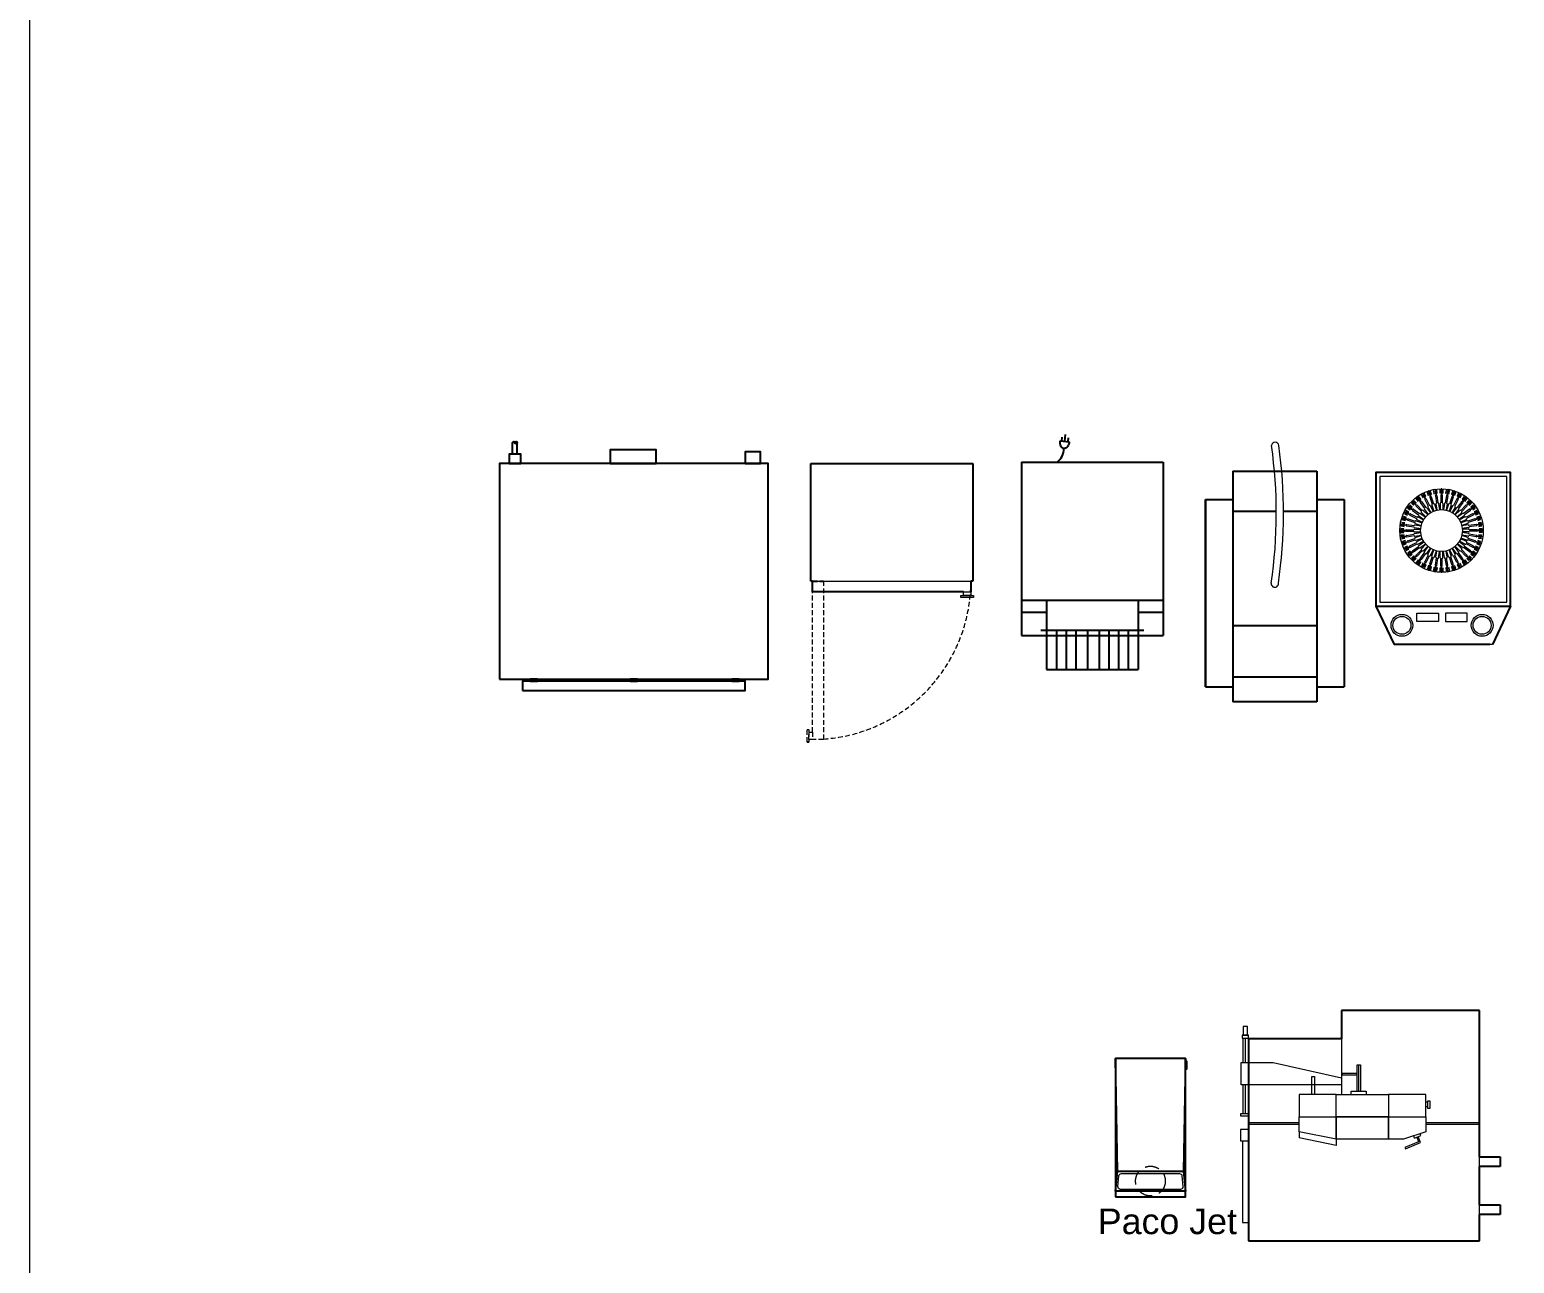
# Model space of a CAD drawing. Header units: millimetres. Extents: x 46649 to 61237, y -33954 to -18530.
# Drawn here: x 46649 to 50517, y -31347 to -28135 of the extents above; entities that cross this region are included whole.
import ezdxf

# ---------------------------------------------------------------- set-up
doc = ezdxf.new("R2010")
doc.units = ezdxf.units.MM
doc.linetypes.add('DASHED', pattern=[19.05, 12.7, -6.35])
doc.linetypes.add('HIDDEN', pattern=[0.375, 0.25, -0.125])
for name, color, linetype, lineweight in [('200', 2, 'Continuous', 25), ('border', 7, 'Continuous', 0), ('ed-1', 6, 'Continuous', 5), ('eo-1', 7, 'Continuous', 9), ('eo-3', 2, 'Continuous', 25), ('Habtoor$0$eo-3', 2, 'Continuous', 25), ('t-3', 2, 'Continuous', 25)]:
    doc.layers.add(name, color=color, linetype=linetype, lineweight=lineweight)
doc.layers.add('204', color=7, linetype='Continuous')
doc.styles.add('ARIAL', font='')
doc.styles.get('ARIAL').set_extended_font_data('Arial')

# ---------------------------------------------------------------- blocks, each defined once
blk = doc.blocks.new('MC3000G')
at = {"layer": 'ed-1'}
for p, q in [((119.9, 389.4), (118.8, 388.9)), ((118.8, 388.9), (122.3, 382.1)), ((123.4, 382.6), (119.9, 389.4)), ((121.3, 392.7), (128.1, 379.4)), ((121.6, 393.7), (121.6, 393.7)), ((122.6, 393.4), (129.4, 380)), ((127, 393), (125.9, 392.5)), ((125.9, 392.5), (129.3, 385.7)), ((130.4, 386.2), (127, 393)), ((135, 396.3), (133.9, 395.9)), ((133.9, 395.9), (136.2, 388.6)), ((137.4, 389), (135, 396.3)), ((136.2, 388.6), (137.4, 389)), ((136.9, 399.3), (141.5, 385.1)), ((137.4, 400.2), (137.4, 400.2)), ((138.3, 399.7), (142.9, 385.5)), ((142.5, 398.7), (141.4, 398.3)), ((141.4, 398.3), (143.7, 391.1)), ((144.9, 391.4), (142.5, 398.7)), ((143.7, 391.1), (144.9, 391.4)), ((151, 400.7), (149.8, 400.5)), ((149.8, 400.5), (151, 392.9)), ((152.2, 393.1), (151, 400.7)), ((151, 392.9), (152.2, 393.1)), ((153.3, 403.4), (155.7, 388.6)), ((153.9, 404.2), (153.9, 404.2)), ((154.8, 403.6), (157.1, 388.8)), ((154.8, 387.3), (157.8, 368.2)), ((158.8, 401.9), (157.6, 401.7)), ((157.6, 401.7), (158.8, 394.2)), ((158.4, 387.9), (161.4, 368.8)), ((160, 394.4), (158.8, 401.9)), ((158.8, 394.2), (160, 394.4)), ((166.3, 402.5), (166.3, 394.9)), ((167.5, 402.5), (166.3, 402.5)), ((166.3, 394.9), (167.5, 394.9)), ((167.5, 394.9), (167.5, 402.5)), ((169.1, 388.7), (169.1, 369.4)), ((170.2, 404.8), (170.2, 389.8)), ((170.9, 405.5), (170.9, 405.5)), ((171.7, 404.8), (171.7, 389.8)), ((172.7, 388.7), (172.7, 369.4)), ((174.2, 402.5), (174.2, 394.9)), ((175.4, 402.5), (174.2, 402.5)), ((174.2, 394.9), (175.4, 394.9)), ((175.4, 394.9), (175.4, 402.5)), ((183.5, 387.9), (180.5, 368.8)), ((182.9, 401.9), (181.7, 394.4)), ((181.7, 394.4), (182.9, 394.2)), ((184.1, 401.7), (182.9, 401.9)), ((182.9, 394.2), (184.1, 401.7)), ((187.1, 387.3), (184.1, 368.2)), ((187.1, 403.6), (184.8, 388.8)), ((188.5, 403.4), (186.2, 388.6)), ((187.9, 404.2), (187.9, 404.2)), ((190.7, 400.7), (189.5, 393.1)), ((189.5, 393.1), (190.7, 393)), ((191.9, 400.5), (190.7, 400.7)), ((190.7, 393), (191.9, 400.5)), ((199.1, 398.8), (196.8, 391.5)), ((196.8, 391.5), (198, 391.1)), ((198, 391.1), (200.3, 398.4)), ((203.6, 399.7), (199, 385.5)), ((200.3, 398.4), (199.1, 398.8)), ((205, 399.3), (200.3, 385.1)), ((206.7, 396.3), (204.3, 389.1)), ((204.3, 389.1), (205.5, 388.7)), ((204.5, 400.2), (204.5, 400.2)), ((205.5, 388.7), (207.8, 396)), ((207.8, 396), (206.7, 396.3)), ((214.7, 393.1), (211.3, 386.3)), ((212.4, 385.7), (215.8, 392.5)), ((219.3, 393.4), (212.5, 380)), ((220.6, 392.7), (213.8, 379.4)), ((215.8, 392.5), (214.7, 393.1)), ((221.8, 389.5), (218.3, 382.7)), ((219.4, 382.1), (222.9, 389)), ((220.3, 393.7), (220.3, 393.7)), ((222.9, 389), (221.8, 389.5)), ((78.8, 348.8), (78.3, 347.7)), ((85.7, 345.3), (78.8, 348.8)), ((83.5, 356.2), (82.7, 355.2)), ((82.7, 355.2), (88.9, 350.7)), ((83, 360.7), (83, 360.7)), ((83.2, 359.7), (95.3, 350.9)), ((89.6, 351.7), (83.5, 356.2)), ((84, 360.9), (96.2, 352.1)), ((88.1, 362.6), (87.4, 361.6)), ((87.4, 361.6), (93.6, 357.1)), ((94.3, 358.1), (88.1, 362.6)), ((88.9, 350.7), (89.6, 351.7)), ((93.8, 369.1), (92.9, 368.3)), ((92.9, 368.3), (98.3, 362.9)), ((93.6, 357.1), (94.3, 358.1)), ((99.2, 363.7), (93.8, 369.1)), ((94.1, 373.7), (94.1, 373.7)), ((94.1, 372.7), (104.7, 362.1)), ((95.1, 373.7), (105.7, 363.1)), ((95.5, 349.4), (111.2, 338)), ((97.7, 352.3), (113.3, 341)), ((98.3, 362.9), (99.2, 363.7)), ((99.4, 374.7), (98.5, 373.9)), ((98.5, 373.9), (103.9, 368.5)), ((104.8, 369.3), (99.4, 374.7)), ((103.9, 368.5), (104.8, 369.3)), ((104.7, 360.6), (118.4, 346.9)), ((106.1, 380.3), (105.1, 379.6)), ((105.1, 379.6), (109.6, 373.4)), ((110.6, 374.1), (106.1, 380.3)), ((106.9, 383.8), (115.7, 371.7)), ((107.1, 384.8), (107.1, 384.8)), ((107.2, 363.1), (120.9, 349.4)), ((108.1, 384.6), (116.9, 372.5)), ((109.6, 373.4), (110.6, 374.1)), ((112.5, 385), (111.5, 384.2)), ((111.5, 384.2), (116, 378.1)), ((117, 378.8), (112.5, 385)), ((115.5, 370.1), (126.8, 354.5)), ((116, 378.1), (117, 378.8)), ((118.4, 372.3), (129.8, 356.6)), ((122.3, 382.1), (123.4, 382.6)), ((123.5, 349.4), (135.1, 337.8)), ((126.4, 352), (136.1, 338.6)), ((127.6, 377.9), (136.4, 360.7)), ((129.3, 385.7), (130.4, 386.2)), ((130.8, 379.6), (139.6, 362.3)), ((132.3, 356.2), (142, 342.9)), ((135.6, 358.2), (143.1, 343.6)), ((140.8, 383.7), (146.8, 365.3)), ((142.1, 361.5), (149.5, 346.9)), ((144.3, 384.8), (150.2, 366.4)), ((145.6, 363), (150.7, 347.4)), ((152.5, 365.3), (157.6, 349.6)), ((156.3, 366.2), (158.9, 349.9)), ((163.4, 367.3), (166, 351)), ((167.3, 367.6), (167.3, 351.1)), ((174.6, 367.6), (174.6, 351.1)), ((178.4, 367.3), (175.8, 351)), ((185.6, 366.2), (183, 349.9)), ((189.3, 365.3), (184.3, 349.6)), ((196.2, 363), (191.1, 347.4)), ((197.6, 384.8), (191.6, 366.4)), ((199.8, 361.5), (192.3, 346.9)), ((201, 383.7), (195.1, 365.3)), ((206.3, 358.2), (198.8, 343.6)), ((209.6, 356.2), (199.9, 342.9)), ((211, 379.6), (202.2, 362.3)), ((214.3, 377.9), (205.5, 360.7)), ((215.4, 352), (205.8, 338.6)), ((218.4, 349.4), (206.7, 337.8)), ((211.3, 386.3), (212.4, 385.7)), ((223.5, 372.3), (212.1, 356.6)), ((226.4, 370.1), (215, 354.5)), ((218.3, 382.7), (219.4, 382.1)), ((234.6, 363.1), (220.9, 349.4)), ((237.2, 360.6), (223.5, 346.9)), ((229.3, 385.1), (224.8, 378.9)), ((224.8, 378.9), (225.8, 378.2)), ((233.8, 384.6), (225, 372.5)), ((225.8, 378.2), (230.3, 384.3)), ((235, 383.8), (226.2, 371.7)), ((244.2, 352.3), (228.5, 341)), ((230.3, 384.3), (229.3, 385.1)), ((246.3, 349.4), (230.7, 338)), ((235.6, 380.4), (231.1, 374.2)), ((231.1, 374.2), (232.1, 373.5)), ((232.1, 373.5), (236.6, 379.7)), ((234.8, 384.8), (234.8, 384.8)), ((236.6, 379.7), (235.6, 380.4)), ((246.7, 373.7), (236.2, 363.1)), ((242.3, 374.9), (236.9, 369.5)), ((236.9, 369.5), (237.8, 368.6)), ((247.8, 372.7), (237.2, 362.1)), ((237.8, 368.6), (243.2, 374)), ((243.2, 374), (242.3, 374.9)), ((247.9, 369.3), (242.5, 363.9)), ((242.5, 363.9), (243.4, 363)), ((243.4, 363), (248.8, 368.4)), ((257.8, 360.9), (245.7, 352.1)), ((258.7, 359.7), (246.6, 350.9)), ((253.7, 362.7), (247.5, 358.2)), ((247.5, 358.2), (248.2, 357.2)), ((247.8, 373.7), (247.8, 373.7)), ((248.8, 368.4), (247.9, 369.3)), ((248.2, 357.2), (254.4, 361.7)), ((258.3, 356.3), (252.1, 351.8)), ((252.1, 351.8), (252.8, 350.8)), ((252.8, 350.8), (259, 355.3)), ((254.4, 361.7), (253.7, 362.7)), ((262.9, 349), (256.1, 345.5)), ((259, 355.3), (258.3, 356.3)), ((258.8, 360.7), (258.8, 360.7)), ((263.5, 347.9), (262.9, 349)), ((63.6, 313.9), (63.6, 313.9)), ((64.2, 313), (79, 310.7)), ((64.4, 314.5), (79.2, 312.1)), ((66.1, 310), (65.9, 308.8)), ((73.6, 308.8), (66.1, 310)), ((67.3, 317.8), (67.1, 316.6)), ((67.1, 316.6), (74.7, 315.4)), ((74.9, 316.6), (67.3, 317.8)), ((67.6, 330.5), (67.6, 330.5)), ((68.1, 329.5), (82.3, 324.9)), ((68.5, 330.9), (82.7, 326.3)), ((69.4, 326.3), (69, 325.1)), ((69, 325.1), (76.3, 322.7)), ((76.7, 323.9), (69.4, 326.3)), ((71.9, 333.8), (71.5, 332.6)), ((71.5, 332.6), (78.7, 330.2)), ((79.1, 331.4), (71.9, 333.8)), ((74.1, 346.2), (74.1, 346.2)), ((74.4, 345.2), (87.8, 338.4)), ((75.3, 341.8), (74.7, 340.7)), ((74.7, 340.7), (81.5, 337.2)), ((74.7, 315.4), (74.9, 316.6)), ((75.1, 346.5), (88.4, 339.7)), ((82.1, 338.3), (75.3, 341.8)), ((76.3, 322.7), (76.7, 323.9)), ((78.3, 347.7), (85.1, 344.2)), ((78.7, 330.2), (79.1, 331.4)), ((79.9, 309.5), (99, 306.4)), ((80.5, 313), (99.6, 310)), ((81.5, 337.2), (82.1, 338.3)), ((83, 323.5), (101.4, 317.6)), ((84.1, 327), (102.5, 321)), ((85.1, 344.2), (85.7, 345.3)), ((88.2, 337), (105.5, 328.2)), ((89.9, 340.2), (107.1, 331.4)), ((101.7, 311.5), (117.9, 308.9)), ((102.6, 315.3), (118.2, 310.2)), ((104.8, 322.2), (120.5, 317.1)), ((106.3, 325.7), (120.9, 318.3)), ((109.6, 332.2), (124.2, 324.7)), ((111.6, 335.5), (124.9, 325.8)), ((115.8, 341.4), (129.2, 331.7)), ((118.4, 344.3), (130, 332.7)), ((223.5, 344.3), (211.9, 332.7)), ((226, 341.4), (212.7, 331.7)), ((230.3, 335.5), (217, 325.8)), ((232.3, 332.2), (217.6, 324.7)), ((235.6, 325.7), (220.9, 318.3)), ((237.1, 322.2), (221.4, 317.1)), ((239.3, 315.3), (223.7, 310.2)), ((240.2, 311.5), (224, 308.9)), ((252, 340.2), (234.7, 331.4)), ((253.6, 337), (236.4, 328.2)), ((257.7, 327), (239.4, 321)), ((258.9, 323.5), (240.5, 317.6)), ((261.4, 313), (242.3, 310)), ((262, 309.5), (242.9, 306.4)), ((266.8, 346.5), (253.4, 339.7)), ((267.4, 345.2), (254.1, 338.4)), ((256.1, 345.5), (256.7, 344.4)), ((256.7, 344.4), (263.5, 347.9)), ((273.4, 330.9), (259.1, 326.3)), ((273.8, 329.5), (259.6, 324.9)), ((266.5, 341.9), (259.7, 338.5)), ((259.7, 338.5), (260.3, 337.4)), ((260.3, 337.4), (267.1, 340.8)), ((277.4, 314.5), (262.6, 312.1)), ((270, 333.9), (262.7, 331.6)), ((262.7, 331.6), (263.1, 330.4)), ((277.6, 313), (262.9, 310.7)), ((263.1, 330.4), (270.3, 332.8)), ((272.4, 326.4), (265.1, 324.1)), ((265.1, 324.1), (265.5, 322.9)), ((265.5, 322.9), (272.8, 325.3)), ((267.1, 340.8), (266.5, 341.9)), ((274.5, 318), (267, 316.8)), ((267, 316.8), (267.2, 315.6)), ((267.2, 315.6), (274.7, 316.8)), ((267.7, 346.2), (267.7, 346.2)), ((275.8, 310.2), (268.2, 309)), ((270.3, 332.8), (270, 333.9)), ((272.8, 325.3), (272.4, 326.4)), ((274.3, 330.5), (274.3, 330.5)), ((274.7, 316.8), (274.5, 318)), ((276, 309), (275.8, 310.2)), ((278.3, 313.9), (278.3, 313.9)), ((62.3, 296.9), (62.3, 296.9)), ((63, 297.6), (78, 297.6)), ((63, 296.1), (78, 296.1)), ((63.6, 279.9), (63.6, 279.9)), ((64.2, 280.7), (79, 283)), ((64.4, 279.3), (79.2, 281.6)), ((72.9, 301.3), (65.3, 301.3)), ((65.3, 301.3), (65.3, 300.1)), ((65.3, 300.1), (72.9, 300.1)), ((72.9, 293.4), (65.3, 293.4)), ((65.3, 293.4), (65.3, 292.2)), ((65.3, 292.2), (72.9, 292.2)), ((65.9, 308.8), (73.4, 307.6)), ((73.5, 286), (65.9, 284.8)), ((65.9, 284.8), (66.1, 283.5)), ((66.1, 283.5), (73.6, 284.7)), ((74.7, 278.2), (67.1, 277)), ((67.1, 277), (67.3, 275.7)), ((67.3, 275.7), (74.9, 276.9)), ((76.4, 270.9), (69.1, 268.5)), ((72.9, 300.1), (72.9, 301.3)), ((72.9, 292.2), (72.9, 293.4)), ((73.4, 307.6), (73.6, 308.8)), ((73.6, 284.7), (73.5, 286)), ((74.9, 276.9), (74.7, 278.2)), ((76.7, 269.7), (76.4, 270.9)), ((79.1, 298.7), (98.4, 298.7)), ((79.1, 295.1), (98.4, 295.1)), ((79.9, 284.3), (99, 287.3)), ((80.5, 280.7), (99.6, 283.7)), ((83, 270.2), (101.4, 276.2)), ((84.1, 266.8), (102.5, 272.7)), ((100.2, 300.5), (116.7, 300.5)), ((100.2, 293.2), (116.7, 293.2)), ((100.5, 304.4), (116.8, 301.8)), ((100.5, 289.4), (116.8, 292)), ((101.7, 282.2), (117.9, 284.8)), ((102.6, 278.5), (118.2, 283.6)), ((104.8, 271.6), (120.5, 276.7)), ((106.3, 268), (120.9, 275.5)), ((235.6, 268), (220.9, 275.5)), ((237.1, 271.6), (221.4, 276.7)), ((239.3, 278.5), (223.7, 283.6)), ((240.2, 282.2), (224, 284.8)), ((241.3, 304.4), (225.1, 301.8)), ((241.3, 289.4), (225.1, 292)), ((241.7, 300.5), (225.2, 300.5)), ((241.7, 293.2), (225.2, 293.2)), ((257.7, 266.8), (239.4, 272.7)), ((258.9, 270.2), (240.5, 276.2)), ((261.4, 280.7), (242.3, 283.7)), ((262, 284.3), (242.9, 287.3)), ((262.8, 298.7), (243.5, 298.7)), ((262.8, 295.1), (243.5, 295.1)), ((277.4, 279.3), (262.6, 281.6)), ((277.6, 280.7), (262.9, 283)), ((278.9, 297.6), (263.9, 297.6)), ((278.9, 296.1), (263.9, 296.1)), ((265.6, 271), (265.2, 269.9)), ((272.8, 268.7), (265.6, 271)), ((267.2, 278.3), (267, 277.1)), ((267, 277.1), (274.6, 275.9)), ((274.8, 277.1), (267.2, 278.3)), ((268.2, 309), (268.4, 307.8)), ((268.4, 286.1), (268.2, 284.9)), ((268.2, 284.9), (275.8, 283.7)), ((268.4, 307.8), (276, 309)), ((276, 285), (268.4, 286.1)), ((276.6, 301.5), (268.9, 301.5)), ((268.9, 301.5), (268.9, 300.3)), ((268.9, 300.3), (276.6, 300.3)), ((276.6, 293.6), (268.9, 293.6)), ((268.9, 293.6), (268.9, 292.4)), ((268.9, 292.4), (276.6, 292.4)), ((274.6, 275.9), (274.8, 277.1)), ((275.8, 283.7), (276, 285)), ((276.6, 300.3), (276.6, 301.5)), ((276.6, 292.4), (276.6, 293.6)), ((278.3, 279.9), (278.3, 279.9)), ((279.6, 296.9), (279.6, 296.9)), ((67.6, 263.3), (67.6, 263.3)), ((68.1, 264.2), (82.3, 268.8)), ((68.5, 262.8), (82.7, 267.5)), ((69.1, 268.5), (69.5, 267.3)), ((69.5, 267.3), (76.7, 269.7)), ((78.8, 263.3), (71.5, 261)), ((71.5, 261), (71.9, 259.8)), ((71.9, 259.8), (79.2, 262.2)), ((74.1, 247.5), (74.1, 247.5)), ((74.4, 248.5), (87.8, 255.3)), ((81.6, 256.4), (74.8, 252.9)), ((74.8, 252.9), (75.3, 251.8)), ((75.1, 247.2), (88.4, 254)), ((75.3, 251.8), (82.2, 255.3)), ((85.2, 249.3), (78.4, 245.9)), ((78.4, 245.9), (78.9, 244.8)), ((79.2, 262.2), (78.8, 263.3)), ((78.9, 244.8), (85.7, 248.2)), ((82.2, 255.3), (81.6, 256.4)), ((89, 242.9), (82.8, 238.4)), ((82.8, 238.4), (83.6, 237.4)), ((83, 233), (83, 233)), ((83.2, 234), (95.3, 242.8)), ((83.6, 237.4), (89.8, 241.9)), ((84, 232.8), (96.2, 241.6)), ((85.7, 248.2), (85.2, 249.3)), ((93.7, 236.5), (87.5, 232)), ((88.2, 256.8), (105.5, 265.6)), ((88.2, 231), (94.4, 235.5)), ((89.8, 241.9), (89, 242.9)), ((89.9, 253.5), (107.1, 262.3)), ((94.4, 235.5), (93.7, 236.5)), ((95.5, 244.3), (111.2, 255.7)), ((97.7, 241.4), (113.3, 252.8)), ((104.7, 233.2), (118.4, 246.9)), ((107.2, 230.6), (120.9, 244.3)), ((109.6, 261.5), (124.2, 269)), ((111.6, 258.2), (124.9, 267.9)), ((115.5, 223.6), (126.8, 239.3)), ((115.8, 252.4), (129.2, 262.1)), ((118.4, 249.4), (130, 261.1)), ((118.4, 221.5), (129.8, 237.1)), ((123.5, 244.3), (135.1, 255.9)), ((126.4, 241.8), (136.1, 255.1)), ((127.6, 215.8), (136.4, 233.1)), ((132.3, 237.5), (142, 250.8)), ((135.6, 235.5), (143.1, 250.2)), ((142.1, 232.2), (149.5, 246.9)), ((145.6, 230.7), (150.7, 246.4)), ((152.5, 228.5), (157.6, 244.2)), ((156.3, 227.6), (158.9, 243.9)), ((163.4, 226.5), (166, 242.7)), ((167.3, 226.2), (167.3, 242.6)), ((174.6, 226.2), (174.6, 242.6)), ((178.4, 226.5), (175.8, 242.7)), ((185.6, 227.6), (183, 243.9)), ((189.3, 228.5), (184.3, 244.2)), ((196.2, 230.7), (191.1, 246.4)), ((199.8, 232.2), (192.3, 246.9)), ((206.3, 235.5), (198.8, 250.2)), ((209.6, 237.5), (199.9, 250.8)), ((214.3, 215.8), (205.5, 233.1)), ((215.4, 241.8), (205.8, 255.1)), ((218.4, 244.3), (206.7, 255.9)), ((223.5, 249.4), (211.9, 261.1)), ((223.5, 221.5), (212.1, 237.1)), ((226, 252.4), (212.7, 262.1)), ((226.4, 223.6), (215, 239.3)), ((230.3, 258.2), (217, 267.9)), ((232.3, 261.5), (217.6, 269)), ((234.6, 230.6), (220.9, 244.3)), ((237.2, 233.2), (223.5, 246.9)), ((244.2, 241.4), (228.5, 252.8)), ((246.3, 244.3), (230.7, 255.7)), ((252, 253.5), (234.7, 262.3)), ((253.6, 256.8), (236.4, 265.6)), ((257.8, 232.8), (245.7, 241.6)), ((258.7, 234), (246.6, 242.8)), ((248.3, 236.7), (247.6, 235.7)), ((247.6, 235.7), (253.8, 231.2)), ((254.5, 232.2), (248.3, 236.7)), ((252.9, 243), (252.2, 242)), ((252.2, 242), (258.4, 237.6)), ((259.1, 238.6), (252.9, 243)), ((266.8, 247.2), (253.4, 254)), ((253.8, 231.2), (254.5, 232.2)), ((267.4, 248.5), (254.1, 255.3)), ((256.8, 249.5), (256.2, 248.4)), ((256.2, 248.4), (263, 244.9)), ((263.6, 246), (256.8, 249.5)), ((258.4, 237.6), (259.1, 238.6)), ((258.8, 233), (258.8, 233)), ((273.4, 262.8), (259.1, 267.5)), ((273.8, 264.2), (259.6, 268.8)), ((260.4, 256.5), (259.8, 255.4)), ((259.8, 255.4), (266.6, 252)), ((267.2, 253.1), (260.4, 256.5)), ((263.1, 263.5), (262.7, 262.3)), ((262.7, 262.3), (270, 260)), ((263, 244.9), (263.6, 246)), ((270.4, 261.1), (263.1, 263.5)), ((265.2, 269.9), (272.5, 267.5)), ((266.6, 252), (267.2, 253.1)), ((267.7, 247.5), (267.7, 247.5)), ((270, 260), (270.4, 261.1)), ((272.5, 267.5), (272.8, 268.7)), ((274.3, 263.3), (274.3, 263.3)), ((87.5, 232), (88.2, 231)), ((98.5, 230.8), (93.1, 225.3)), ((93.1, 225.3), (93.9, 224.5)), ((93.9, 224.5), (99.4, 229.9)), ((94.1, 221.1), (104.7, 231.7)), ((94.1, 220), (94.1, 220)), ((95.1, 220), (105.7, 230.6)), ((99.4, 229.9), (98.5, 230.8)), ((104.1, 225.2), (98.7, 219.8)), ((98.7, 219.8), (99.5, 218.9)), ((99.5, 218.9), (104.9, 224.3)), ((104.9, 224.3), (104.1, 225.2)), ((109.7, 220.2), (105.2, 214)), ((105.2, 214), (106.2, 213.3)), ((106.2, 213.3), (110.7, 219.5)), ((106.9, 210), (115.7, 222.1)), ((107.1, 209), (107.1, 209)), ((108.1, 209.1), (116.9, 221.2)), ((110.7, 219.5), (109.7, 220.2)), ((116.1, 215.6), (111.6, 209.4)), ((111.6, 209.4), (112.6, 208.7)), ((112.6, 208.7), (117.1, 214.9)), ((117.1, 214.9), (116.1, 215.6)), ((122.5, 211.6), (119, 204.8)), ((119, 204.8), (120.1, 204.2)), ((120.1, 204.2), (123.6, 211)), ((121.3, 201), (128.1, 214.4)), ((121.6, 200.1), (121.6, 200.1)), ((123.6, 211), (122.5, 211.6)), ((122.6, 200.4), (129.4, 213.7)), ((129.5, 208), (126, 201.2)), ((126, 201.2), (127.1, 200.6)), ((127.1, 200.6), (130.6, 207.5)), ((130.6, 207.5), (129.5, 208)), ((130.8, 214.2), (139.6, 231.4)), ((136.4, 205.1), (134, 197.8)), ((134, 197.8), (135.2, 197.4)), ((135.2, 197.4), (137.6, 204.7)), ((137.6, 204.7), (136.4, 205.1)), ((136.9, 194.4), (141.5, 208.7)), ((137.4, 193.5), (137.4, 193.5)), ((138.3, 194), (142.9, 208.2)), ((140.8, 210.1), (146.8, 228.5)), ((143.9, 202.6), (141.5, 195.4)), ((141.5, 195.4), (142.7, 195)), ((142.7, 195), (145.1, 202.2)), ((145.1, 202.2), (143.9, 202.6)), ((144.3, 208.9), (150.2, 227.3)), ((151.2, 200.8), (150, 193.2)), ((152.4, 200.6), (151.2, 200.8)), ((151.2, 193), (152.4, 200.6)), ((153.3, 190.4), (155.7, 205.2)), ((154.8, 206.4), (157.8, 225.5)), ((154.8, 190.2), (157.1, 204.9)), ((159, 199.6), (157.8, 192)), ((158.4, 205.8), (161.4, 225)), ((160.2, 199.4), (159, 199.6)), ((159, 191.8), (160.2, 199.4)), ((167.7, 198.9), (166.5, 198.9)), ((166.5, 198.9), (166.5, 191.2)), ((167.7, 191.2), (167.7, 198.9)), ((169.1, 205), (169.1, 224.3)), ((170.2, 188.9), (170.2, 203.9)), ((171.7, 188.9), (171.7, 203.9)), ((172.7, 205), (172.7, 224.3)), ((175.6, 198.9), (174.4, 198.9)), ((174.4, 198.9), (174.4, 191.2)), ((175.6, 191.2), (175.6, 198.9)), ((183.5, 205.8), (180.5, 225)), ((183.1, 199.6), (181.8, 199.4)), ((181.8, 199.4), (183, 191.8)), ((184.3, 192), (183.1, 199.6)), ((187.1, 206.4), (184.1, 225.5)), ((187.1, 190.2), (184.8, 204.9)), ((188.5, 190.4), (186.2, 205.2)), ((190.9, 200.8), (189.6, 200.6)), ((189.6, 200.6), (190.8, 193.1)), ((192.1, 193.3), (190.9, 200.8)), ((197.6, 208.9), (191.6, 227.3)), ((201, 210.1), (195.1, 228.5)), ((198.1, 202.7), (197, 202.3)), ((197, 202.3), (199.3, 195)), ((200.5, 195.4), (198.1, 202.7)), ((203.6, 194), (199, 208.2)), ((199.3, 195), (200.5, 195.4)), ((205, 194.4), (200.3, 208.7)), ((211, 214.2), (202.2, 231.4)), ((205.6, 205.1), (204.5, 204.7)), ((204.5, 204.7), (206.8, 197.5)), ((204.5, 193.5), (204.5, 193.5)), ((208, 197.8), (205.6, 205.1)), ((206.8, 197.5), (208, 197.8)), ((212.5, 208.1), (211.4, 207.5)), ((211.4, 207.5), (214.9, 200.7)), ((219.3, 200.4), (212.5, 213.7)), ((216, 201.3), (212.5, 208.1)), ((220.6, 201), (213.8, 214.4)), ((214.9, 200.7), (216, 201.3)), ((219.6, 211.7), (218.5, 211.1)), ((218.5, 211.1), (221.9, 204.3)), ((223, 204.9), (219.6, 211.7)), ((220.3, 200.1), (220.3, 200.1)), ((221.9, 204.3), (223, 204.9)), ((225.9, 215.7), (224.9, 215)), ((224.9, 215), (229.4, 208.8)), ((233.8, 209.1), (225, 221.2)), ((230.4, 209.5), (225.9, 215.7)), ((235, 210), (226.2, 222.1)), ((229.4, 208.8), (230.4, 209.5)), ((232.3, 220.3), (231.3, 219.6)), ((231.3, 219.6), (235.8, 213.4)), ((236.8, 214.2), (232.3, 220.3)), ((234.8, 209), (234.8, 209)), ((235.8, 213.4), (236.8, 214.2)), ((246.7, 220), (236.2, 230.6)), ((237.9, 225.3), (237.1, 224.4)), ((237.1, 224.4), (242.5, 219)), ((247.8, 221.1), (237.2, 231.7)), ((243.3, 219.9), (237.9, 225.3)), ((242.5, 219), (243.3, 219.9)), ((243.5, 230.9), (242.6, 230)), ((242.6, 230), (248, 224.6)), ((248.9, 225.5), (243.5, 230.9)), ((247.8, 220), (247.8, 220)), ((248, 224.6), (248.9, 225.5)), ((150, 193.2), (151.2, 193)), ((153.9, 189.6), (153.9, 189.6)), ((157.8, 192), (159, 191.8)), ((166.5, 191.2), (167.7, 191.2)), ((170.9, 188.2), (170.9, 188.2)), ((174.4, 191.2), (175.6, 191.2)), ((183, 191.8), (184.3, 192)), ((187.9, 189.6), (187.9, 189.6)), ((190.8, 193.1), (192.1, 193.3))]:
    blk.add_line(p, q, dxfattribs=at)
for points in [[(296.7, 438), (10, 438), (10, 110), (296.7, 110)], [(296.7, 110), (341, 110), (341, 438), (296.7, 438)], [(303.3, 0), (296.7, 0)]]:
    blk.add_lwpolyline(points, dxfattribs=at)
for points in [[(106.4, 81.7), (163.3, 81.7), (163.3, 59.7), (106.4, 59.7)], [(238, 81.7), (181.1, 81.7), (181.1, 59.7), (238, 59.7)]]:
    blk.add_lwpolyline(points, close=True, dxfattribs=at)
for centre, radius in [((170.9, 296.9), 108.7), ((170.9, 296.9), 108.7), ((170.9, 296.9), 54.4), ((67.8, 50), 28.4), ((276.7, 50), 28.4), ((67.8, 50), 23.4), ((276.7, 50), 23.4)]:
    blk.add_circle(centre, radius, dxfattribs=at)
for centre, radius, start, end in [((121.9, 393), 0.725, 117, 207), ((121.9, 393), 0.725, 27, 117), ((137.6, 399.5), 0.725, 108, 198), ((137.6, 399.5), 0.725, 18, 108), ((154, 403.5), 0.725, 99, 189), ((154, 403.5), 0.725, 9, 99), ((155.8, 387.5), 1.09, 99, 189), ((157.3, 387.7), 1.09, 9, 99), ((170.2, 388.7), 1.09, 90, 180), ((170.9, 404.8), 0.725, 90, 180), ((170.9, 404.8), 0.725, 0, 90), ((171.7, 388.7), 1.09, 0, 90), ((184.6, 387.7), 1.09, 81, 171), ((186, 387.5), 1.09, 351, 81), ((187.8, 403.5), 0.725, 81, 171), ((187.8, 403.5), 0.725, 351, 81), ((204.3, 399.5), 0.725, 72, 162), ((204.3, 399.5), 0.725, 342, 72), ((219.9, 393), 0.725, 63, 153), ((219.9, 393), 0.725, 333, 63), ((83.6, 360.3), 0.725, 144, 234), ((83.6, 360.3), 0.725, 54, 144), ((94.6, 373.2), 0.725, 135, 225), ((94.6, 373.2), 0.725, 45, 135), ((96.2, 350.3), 1.09, 144, 234), ((97, 351.5), 1.09, 54, 144), ((105.5, 361.3), 1.09, 135, 225), ((106.5, 362.4), 1.09, 45, 135), ((107.5, 384.2), 0.725, 126, 216), ((107.5, 384.2), 0.725, 36, 126), ((116.3, 370.8), 1.09, 126, 216), ((117.5, 371.6), 1.09, 36, 126), ((122.2, 348.2), 1.81, 45, 135), ((127.9, 353), 1.81, 126, 216), ((128.6, 378.4), 1.09, 117, 207), ((129.9, 379.1), 1.09, 27, 117), ((130.8, 355.2), 1.81, 36, 126), ((137.2, 359.1), 1.81, 117, 207), ((140.4, 360.7), 1.81, 27, 117), ((141.9, 384), 1.09, 108, 198), ((143.2, 384.5), 1.09, 18, 108), ((147.4, 363.6), 1.81, 108, 198), ((150.8, 364.7), 1.81, 18, 108), ((158.1, 366.4), 1.81, 99, 189), ((161.7, 367), 1.81, 9, 99), ((169.1, 367.6), 1.81, 90, 180), ((172.7, 367.6), 1.81, 0, 90), ((180.2, 367), 1.81, 81, 171), ((183.8, 366.4), 1.81, 351, 81), ((191.1, 364.7), 1.81, 72, 162), ((194.5, 363.6), 1.81, 342, 72), ((198.6, 384.5), 1.09, 72, 162), ((201.4, 360.7), 1.81, 63, 153), ((200, 384), 1.09, 342, 72), ((204.7, 359.1), 1.81, 333, 63), ((211, 355.2), 1.81, 54, 144), ((212, 379.1), 1.09, 63, 153), ((213.3, 378.4), 1.09, 333, 63), ((214, 353), 1.81, 324, 54), ((219.7, 348.2), 1.81, 45, 135), ((224.3, 371.6), 1.09, 54, 144), ((225.5, 370.8), 1.09, 324, 54), ((234.4, 384.2), 0.725, 54, 144), ((235.4, 362.4), 1.09, 45, 135), ((234.4, 384.2), 0.725, 324, 54), ((236.4, 361.3), 1.09, 315, 45), ((244.8, 351.5), 1.09, 36, 126), ((245.7, 350.3), 1.09, 306, 36), ((247.3, 373.2), 0.725, 45, 135), ((247.3, 373.2), 0.725, 315, 45), ((258.3, 360.3), 0.725, 36, 126), ((258.3, 360.3), 0.725, 306, 36), ((64.3, 313.8), 0.725, 81, 171), ((64.3, 313.8), 0.725, 171, 261), ((68.3, 330.2), 0.725, 72, 162), ((68.3, 330.2), 0.725, 162, 252), ((74.8, 345.9), 0.725, 153, 243), ((74.8, 345.9), 0.725, 63, 153), ((80.1, 310.5), 1.09, 171, 261), ((80.3, 312), 1.09, 81, 171), ((83.3, 324.6), 1.09, 162, 252), ((83.8, 326), 1.09, 72, 162), ((88.7, 337.9), 1.09, 153, 243), ((89.4, 339.2), 1.09, 63, 153), ((101.4, 309.7), 1.81, 81, 171), ((103.1, 317), 1.81, 162, 252), ((104.2, 320.5), 1.81, 72, 162), ((107.1, 327.4), 1.81, 153, 243), ((108.7, 330.6), 1.81, 63, 153), ((112.7, 337), 1.81, 144, 234), ((114.8, 339.9), 1.81, 54, 144), ((119.6, 345.6), 1.81, 135, 225), ((222.2, 345.6), 1.81, 315, 45), ((227.1, 339.9), 1.81, 36, 126), ((229.2, 337), 1.81, 306, 36), ((233.1, 330.6), 1.81, 27, 117), ((234.8, 327.4), 1.81, 297, 27), ((237.6, 320.5), 1.81, 18, 108), ((238.8, 317), 1.81, 288, 18), ((240.5, 309.7), 1.81, 9, 99), ((252.5, 339.2), 1.09, 27, 117), ((253.1, 337.9), 1.09, 297, 27), ((258.1, 326), 1.09, 18, 108), ((258.5, 324.6), 1.09, 288, 18), ((261.6, 312), 1.09, 9, 99), ((261.8, 310.5), 1.09, 279, 9), ((267.1, 345.9), 0.725, 27, 117), ((267.1, 345.9), 0.725, 297, 27), ((273.6, 330.2), 0.725, 18, 108), ((273.6, 330.2), 0.725, 288, 18), ((277.5, 313.8), 0.725, 9, 99), ((277.5, 313.8), 0.725, 279, 9), ((63, 296.9), 0.725, 90, 180), ((63, 296.9), 0.725, 180, 270), ((64.3, 280), 0.725, 99, 189), ((64.3, 280), 0.725, 189, 279), ((79.1, 297.6), 1.09, 90, 180), ((79.1, 296.1), 1.09, 180, 270), ((80.1, 283.2), 1.09, 99, 189), ((80.3, 281.8), 1.09, 189, 279), ((100.2, 298.7), 1.81, 90, 180), ((100.2, 295.1), 1.81, 180, 270), ((100.8, 306.1), 1.81, 171, 261), ((100.8, 287.6), 1.81, 99, 189), ((101.4, 284), 1.81, 189, 279), ((103.1, 276.7), 1.81, 108, 198), ((104.2, 273.3), 1.81, 198, 288), ((237.6, 273.3), 1.81, 252, 342), ((238.8, 276.7), 1.81, 342, 72), ((240.5, 284), 1.81, 261, 351), ((241.1, 306.1), 1.81, 279, 9), ((241.1, 287.6), 1.81, 351, 81), ((241.7, 298.7), 1.81, 0, 90), ((241.7, 295.1), 1.81, 270, 0), ((261.6, 281.8), 1.09, 261, 351), ((261.8, 283.2), 1.09, 351, 81), ((262.8, 297.6), 1.09, 0, 90), ((262.8, 296.1), 1.09, 270, 0), ((277.5, 280), 0.725, 261, 351), ((277.5, 280), 0.725, 351, 81), ((278.9, 296.9), 0.725, 0, 90), ((278.9, 296.9), 0.725, 270, 0), ((68.3, 263.5), 0.725, 108, 198), ((68.3, 263.5), 0.725, 198, 288), ((74.8, 247.9), 0.725, 117, 207), ((74.8, 247.9), 0.725, 207, 297), ((83.3, 269.2), 1.09, 108, 198), ((83.8, 267.8), 1.09, 198, 288), ((83.6, 233.4), 0.725, 126, 216), ((83.6, 233.4), 0.725, 216, 306), ((88.7, 255.8), 1.09, 117, 207), ((89.4, 254.5), 1.09, 207, 297), ((96.2, 243.5), 1.09, 126, 216), ((97, 242.3), 1.09, 216, 306), ((105.5, 232.4), 1.09, 135, 225), ((107.1, 266.4), 1.81, 117, 207), ((108.7, 263.2), 1.81, 207, 297), ((112.7, 256.8), 1.81, 126, 216), ((114.8, 253.8), 1.81, 216, 306), ((119.6, 248.1), 1.81, 135, 225), ((122.2, 245.6), 1.81, 225, 315), ((127.9, 240.7), 1.81, 144, 234), ((130.8, 238.6), 1.81, 234, 324), ((137.2, 234.7), 1.81, 153, 243), ((140.4, 233), 1.81, 243, 333), ((201.4, 233), 1.81, 207, 297), ((204.7, 234.7), 1.81, 297, 27), ((211, 238.6), 1.81, 216, 306), ((214, 240.7), 1.81, 306, 36), ((219.7, 245.6), 1.81, 225, 315), ((222.2, 248.1), 1.81, 315, 45), ((227.1, 253.8), 1.81, 234, 324), ((229.2, 256.8), 1.81, 324, 54), ((233.1, 263.2), 1.81, 243, 333), ((234.8, 266.4), 1.81, 333, 63), ((236.4, 232.4), 1.09, 315, 45), ((244.8, 242.3), 1.09, 234, 324), ((245.7, 243.5), 1.09, 324, 54), ((252.5, 254.5), 1.09, 243, 333), ((253.1, 255.8), 1.09, 333, 63), ((258.1, 267.8), 1.09, 252, 342), ((258.3, 233.4), 0.725, 234, 324), ((258.3, 233.4), 0.725, 324, 54), ((258.5, 269.2), 1.09, 342, 72), ((267.1, 247.9), 0.725, 243, 333), ((267.1, 247.9), 0.725, 333, 63), ((273.6, 263.5), 0.725, 252, 342), ((273.6, 263.5), 0.725, 342, 72), ((94.6, 220.6), 0.725, 135, 225), ((94.6, 220.6), 0.725, 225, 315), ((106.5, 231.4), 1.09, 225, 315), ((107.5, 209.6), 0.725, 144, 234), ((107.5, 209.6), 0.725, 234, 324), ((116.3, 223), 1.09, 144, 234), ((117.5, 222.1), 1.09, 234, 324), ((121.9, 200.7), 0.725, 153, 243), ((121.9, 200.7), 0.725, 243, 333), ((128.6, 215.3), 1.09, 153, 243), ((129.9, 214.7), 1.09, 243, 333), ((137.6, 194.2), 0.725, 162, 252), ((137.6, 194.2), 0.725, 252, 342), ((141.9, 209.7), 1.09, 162, 252), ((143.2, 209.3), 1.09, 252, 342), ((147.4, 230.2), 1.81, 162, 252), ((150.8, 229.1), 1.81, 252, 342), ((155.8, 206.2), 1.09, 171, 261), ((158.1, 227.3), 1.81, 171, 261), ((157.3, 206), 1.09, 261, 351), ((161.7, 226.7), 1.81, 261, 351), ((169.1, 226.2), 1.81, 180, 270), ((170.2, 205), 1.09, 180, 270), ((171.7, 205), 1.09, 270, 0), ((172.7, 226.2), 1.81, 270, 0), ((180.2, 226.7), 1.81, 189, 279), ((184.6, 206), 1.09, 189, 279), ((183.8, 227.3), 1.81, 279, 9), ((186, 206.2), 1.09, 279, 9), ((191.1, 229.1), 1.81, 198, 288), ((194.5, 230.2), 1.81, 288, 18), ((198.6, 209.3), 1.09, 198, 288), ((200, 209.7), 1.09, 288, 18), ((204.3, 194.2), 0.725, 198, 288), ((204.3, 194.2), 0.725, 288, 18), ((212, 214.7), 1.09, 207, 297), ((213.3, 215.3), 1.09, 297, 27), ((219.9, 200.7), 0.725, 207, 297), ((219.9, 200.7), 0.725, 297, 27), ((224.3, 222.1), 1.09, 216, 306), ((225.5, 223), 1.09, 306, 36), ((234.4, 209.6), 0.725, 216, 306), ((235.4, 231.4), 1.09, 225, 315), ((234.4, 209.6), 0.725, 306, 36), ((247.3, 220.6), 0.725, 225, 315), ((247.3, 220.6), 0.725, 315, 45), ((154, 190.3), 0.725, 171, 261), ((154, 190.3), 0.725, 261, 351), ((170.9, 188.9), 0.725, 180, 270), ((170.9, 188.9), 0.725, 270, 0), ((187.8, 190.3), 0.725, 189, 279), ((187.8, 190.3), 0.725, 279, 9)]:
    blk.add_arc(centre, radius, start, end, dxfattribs=at)
at = {"layer": 'eo-3', "ltscale": 5}
for p, q in [((0, 100), (47.7, 0)), ((351, 100), (303.3, 0))]:
    blk.add_line(p, q, dxfattribs=at)
for points in [[(296.7, 448), (0, 448), (0, 100), (296.7, 100)], [(296.7, 100), (351, 100), (351, 448), (296.7, 448)], [(296.7, 0), (47.7, 0)]]:
    blk.add_lwpolyline(points, dxfattribs=at)
blk = doc.blocks.new('Panasonic NE1456')
at = {"layer": '200'}
for p, q in [((-508, 417.2), (-479.5, 417.2)), ((-508, 23.8), (-508, 417.2)), ((-479.5, 417.2), (-479.5, 422)), ((-479.5, 422), (-173, 422)), ((-173, 422), (-173, 0)), ((-479.5, 4.8), (-508, 4.8)), ((-479.5, 0), (-479.5, 4.8)), ((-173, 0), (-479.5, 0))]:
    blk.add_line(p, q, dxfattribs=at)
at = {"layer": '204', "color": 9, "linetype": 'DASHED'}
for p, q in [((-899.1, 426.8), (-899.1, 431.5)), ((-479.5, 417.2), (-479.5, 388.7))]:
    blk.add_line(p, q, dxfattribs=at)
at = {"layer": 'ed-1', "linetype": 'DASHED'}
for p, q in [((-899.1, 431.5), (-865.8, 431.5)), ((-892, 426.8), (-899.1, 426.8)), ((-873, 426.8), (-892, 426.8)), ((-892, 426.8), (-873, 426.8)), ((-892, 417.2), (-892, 426.8)), ((-865.8, 426.8), (-873, 426.8)), ((-873, 426.8), (-873, 417.2)), ((-865.8, 431.5), (-865.8, 426.8)), ((-892, 388.7), (-892, 417.2)), ((-873, 417.2), (-892, 417.2)), ((-479.5, 388.7), (-892, 388.7)), ((-873, 417.2), (-479.5, 417.2))]:
    blk.add_line(p, q, dxfattribs=at)
at = {"layer": 'ed-1'}
for p, q in [((-479.5, 417.2), (-479.5, 4.8)), ((-522.3, -2.4), (-522.3, 30.9)), ((-522.3, 30.9), (-517.5, 30.9)), ((-517.5, 30.9), (-517.5, 23.8)), ((-517.5, 4.8), (-517.5, 23.8)), ((-517.5, 23.8), (-508, 23.8)), ((-517.5, 23.8), (-517.5, 4.8)), ((-508, 4.8), (-517.5, 4.8)), ((-517.5, 4.8), (-517.5, -2.4)), ((-508, 23.8), (-508, 4.8)), ((-479.5, 4.8), (-508, 4.8)), ((-479.5, 0), (-479.5, 4.8)), ((-517.5, -2.4), (-522.3, -2.4))]:
    blk.add_line(p, q, dxfattribs=at)
at = {"layer": 'ed-1', "linetype": 'DASHED'}
blk.add_arc((-479.5, 417.2), 412.5, 183.9637, 270, dxfattribs=at)
blk = doc.blocks.new('Bone saw SO 1650 F3')
at = {"layer": 'ed-1'}
for p, q in [((-365, -134.8), (-365, -129.4)), ((-365, -129.4), (-344.8, -129.4)), ((-344.8, -134.8), (-365, -134.8)), ((-361.1, -134.8), (-361.1, -140.3)), ((-349.5, -134.8), (-349.5, -140.3)), ((-344.8, -129.4), (-344.8, -134.8)), ((-459, -319), (-459, -310.5)), ((-459, -310.5), (-389.9, -310.5)), ((-389.9, -319), (-459, -319)), ((-435.7, -319), (-435.7, -357.9)), ((-432.6, -357.9), (-432.6, -319)), ((-435.7, -357.9), (-432.6, -357.9)), ((-428.7, -437.2), (-428.7, -430.2)), ((-428.7, -430.2), (-381.3, -430.2)), ((-381.3, -437.2), (-428.7, -437.2))]:
    blk.add_line(p, q, dxfattribs=at)
for points in [[(-381.3, -334.6), (-389.9, -334.6), (-389.9, -295.7), (-381.3, -295.7)], [(-389.9, -315.1), (-459, -315.1)]]:
    blk.add_lwpolyline(points, dxfattribs=at)
blk.add_lwpolyline([(-425.1, -359.5), (-406.5, -359.5), (-406.5, -621), (-464.8, -621), (-464.8, -537.8)], close=True, dxfattribs=at)
at = {"layer": 'eo-1'}
for p, q in [((-219.2, 53.6), (-194.3, 53.6)), ((-219.2, 0), (-219.2, 53.6)), ((-194.3, 53.6), (-194.3, 0)), ((-94, 0), (-94, 53.6)), ((-94, 53.6), (-69.2, 53.6)), ((-69.2, 53.6), (-69.2, 0)), ((-274.3, -153.1), (-279.3, -154.7)), ((-268.1, -169.4), (-274.3, -153.1)), ((-256.2, -154.3), (-271.7, -160.5)), ((-239.9, -193.1), (-256.2, -154.3)), ((-268.1, -169.4), (-273.8, -171.3)), ((-270.2, -163.6), (-258.5, -159.7)), ((-258.5, -159.7), (-243.8, -194.7)), ((-243.8, -194.7), (-239.9, -193.1)), ((-526.2, -359.5), (-381.3, -359.5)), ((-248.9, -373.4), (-268.3, -470.6)), ((-264.7, -373.4), (-248.9, -373.4)), ((-284.2, -470.6), (-268.3, -470.6)), ((-536.3, -604.7), (-558.8, -604.7)), ((-558.8, -604.7), (-558.8, -616.3)), ((-558.8, -616.3), (-536.3, -616.3)), ((-526.2, -602.3), (-536.3, -602.3)), ((-536.3, -602.3), (-536.3, -618.7)), ((-536.3, -616.3), (-536.3, -604.7)), ((-536.3, -618.7), (-527.7, -618.7)), ((-527.7, -618.7), (-527.7, -602.3)), ((-464.8, -610.1), (-526.9, -610.1)), ((-464.8, -616.3), (-526.9, -616.3)), ((-331.1, -610.1), (-406.5, -610.1)), ((-331.1, -616.3), (-406.5, -616.3))]:
    blk.add_line(p, q, dxfattribs=at)
for points in [[(-308.5, -140.3), (-308.5, 0), (-600, 0), (-600, -244)], [(0, 0), (-303.1, 0), (-303.1, -140.3)], [(-323, -237.4), (-323, -140.3), (-381.3, -140.3), (-381.3, -237.4), (-323, -237.4)], [(-323, -140.3), (-284.2, -140.3), (-264.7, -198.6), (-264.7, -237.4), (-323, -237.4), (-323, -140.3)], [(-323, -237.4), (-323, -373.4), (-381.3, -373.4), (-381.3, -237.4)], [(-323, -237.4), (-264.7, -237.4), (-264.7, -373.4), (-323, -373.4), (-323, -237.4)], [(-323, -373.4), (-381.3, -373.4), (-381.3, -470.6), (-323, -470.6), (-323, -373.4)], [(-323, -470.6), (-323, -373.4), (-264.7, -373.4), (-284.2, -470.6), (-323, -470.6)], [(-308.5, -602.3), (-308.5, -470.6)], [(-303.1, -470.6), (-303.1, -602.3)], [(-331.1, -602.3), (-331.1, -623.3), (-325.6, -623.3), (-325.6, -602.3)], [(-289.9, -602.3), (-289.9, -623.3), (-260.4, -623.3), (-260.4, -602.3)], [(-260.4, -617.9), (-48.2, -617.9), (-48.2, -602.3)]]:
    blk.add_lwpolyline(points, dxfattribs=at)
at = {"layer": 'eo-3'}
for p, q in [((-219.2, 53.6), (-194.3, 53.6)), ((-219.2, 0), (-219.2, 53.6)), ((-194.3, 53.6), (-194.3, 0)), ((-94, 0), (-94, 53.6)), ((-94, 53.6), (-69.2, 53.6)), ((-69.2, 53.6), (-69.2, 0)), ((-600, 0), (-600, -359.5)), ((-219.2, 0), (-600, 0)), ((-94, 0), (-194.3, 0)), ((0, 0), (-69.2, 0)), ((0, -602.3), (0, 0)), ((-600, -359.5), (-526.2, -359.5)), ((-526.2, -359.5), (-526.2, -602.3)), ((-526.2, -602.3), (0, -602.3))]:
    blk.add_line(p, q, dxfattribs=at)
blk = doc.blocks.new('Habtoor$0$A$C7FFD72D7')
at = {"layer": 'Habtoor$0$eo-3', "color": 7}
for p, q in [((-314, -24), (-314, -54)), ((-302, -24), (-302, -54))]:
    blk.add_line(p, q, dxfattribs=at)
for points in [[(-288, 592), (292, 592), (292, 567), (-288, 567)], [(-323, 0), (-293, 0), (-293, -24), (-323, -24)], [(-60, 0), (60, 0), (60, -35), (-60, -35)], [(292, 0), (332, 0), (332, -30), (292, -30)]]:
    blk.add_lwpolyline(points, close=True, dxfattribs=at)
at = {"layer": 'Habtoor$0$eo-3'}
blk.add_lwpolyline([(-348, 562), (352, 562), (352, 0), (-348, 0)], close=True, dxfattribs=at)
at = {"layer": 'Habtoor$0$eo-3', "color": 6}
for points in [[(-268, 567), (-249, 567), (-249, 562), (-268, 562)], [(-7.5, 567), (11.5, 567), (11.5, 562), (-7.5, 562)], [(257, 567), (276, 567), (276, 562), (257, 562)]]:
    blk.add_lwpolyline(points, close=True, dxfattribs=at)
at = {"layer": 'Habtoor$0$eo-3', "color": 7}
for centre, start, end in [((-311, -54), 180, 0), ((-305, -54), 0, 180), ((-305, -54), 180, 0)]:
    blk.add_arc(centre, 3, start, end, dxfattribs=at)
blk = doc.blocks.new('A$C72E80666')
at = {"layer": 'eo-3', "color": 2}
for p, q in [((273, 204.2), (147.2, -141.9)), ((696.8, 50.2), (273, 204.2)), ((167.3, 173.5), (85.9, -50.5)), ((250.8, 143.1), (167.3, 173.5)), ((358.9, 173), (233.1, -173.2)), ((329.8, 183.6), (307.6, 122.5)), ((245.9, 90.8), (149.9, 125.7)), ((254.6, 114.7), (158.6, 149.6)), ((268.4, 152.8), (176.7, -99.6)), ((336.7, 111.9), (250.8, 143.1)), ((237.2, 67), (141.2, 101.9)), ((216.6, 10.1), (120.6, 45)), ((226.8, 38.2), (131.8, 72.7)), ((696.8, 50.2), (570.9, -296)), ((207.9, -13.7), (111.9, 21.2)), ((190.6, -61.5), (94.5, -26.6)), ((199.2, -37.6), (103.2, -2.7)), ((169.4, -80.8), (85.9, -50.5)), ((714.8, -63.2), (704.3, -84.7)), ((709.4, -74.3), (725.8, -82.2)), ((713, -66.9), (722.1, -71.3)), ((255.3, -112.1), (169.4, -80.8)), ((226.2, -101.5), (204, -162.6)), ((705.8, -81.7), (715, -86.1)), ((570.9, -296), (147.2, -141.9))]:
    blk.add_line(p, q, dxfattribs=at)
blk.add_lwpolyline([(704.3, -84.7, -0.063324), (697.9, -80.5, -0.07639), (693.7, -75.6, -0.107132), (691.6, -69.9, -0.14755), (692.3, -65.6, -0.14755), (695.3, -62.3, -0.107132), (701.1, -60.4, -0.07639), (707.5, -60.7, -0.063324), (714.8, -63.2, -0.063324)], format="xyb", dxfattribs=at)
blk.add_arc((708, -23.6), 44.7, 196.8734, 249.4631, dxfattribs=at)
blk = doc.blocks.new('A$C09564EF6')
at = {"layer": 'ed-1'}
for centre, radius, start, end in [((326.2, 242.4, 0), 9.5, 61.7568, 260.0879), ((900.2, 1341.5, 0), 1248.9, 242.5538, 259.0329), ((326.6, 242.3, 0), 9.41, 60.5566, 64.5812), ((906.3, 1359.2, 0), 1248.9, 242.5538, 259.0329), ((665.2, 124.3, 0), 9.39, 253.7132, 68.1316)]:
    blk.add_arc(centre, radius, start, end, dxfattribs=at)
at = {"layer": 'eo-3'}
for p, q in [((131.2, 500.9, 0), (107.8, 433.3, 0)), ((638.3, 249.9, 0), (71.3, 446, 0)), ((132.7, 424.7, 0), (61.5, 218.7, 0)), ((258.6, 381.2, 0), (187.3, 175.2, 0)), ((591.8, 341.2, 0), (568.4, 273.6, 0)), ((591.9, 341.6, 0), (568.6, 274, 0)), ((540.3, 283.8, 0), (503.4, 177, 0)), ((567, 43.8, 0), (0, 239.9, 0)), ((36.6, 227.3, 0), (13.2, 159.7, 0)), ((497.2, 159.3, 0), (469, 77.7, 0)), ((497.2, 67.6, 0), (473.8, 0, 0)), ((497.3, 68, 0), (473.9, 0.4, 0))]:
    blk.add_line(p, q, dxfattribs=at)
at = {"layer": 'eo-3', "elevation": 0}
for points in [[(131.1, 500.5), (591.8, 341.2)], [(131.2, 500.9), (591.9, 341.6)], [(0, 239.9), (71.3, 446)], [(638.3, 249.9), (567, 43.8)], [(473.8, 0), (13.1, 159.3)], [(473.9, 0.4), (13.2, 159.7)]]:
    blk.add_lwpolyline(points, dxfattribs=at)

msp = doc.modelspace()

# ---------------------------------------------------------------- linework, layer by layer
at = {"layer": 'border'}
msp.add_lwpolyline([(61237.47042, -18530.37398), (61237.47042, -33954.2691), (46649.3202, -33954.2691), (46649.3202, -18530.37398), (61237.47042, -18530.37398)], dxfattribs=at)
at = {"layer": 'ed-1', "ltscale": 5}
msp.add_lwpolyline([(49493.872619, -31113.422688), (49644.513117, -31113.422688, -0.3860165252), (49651.25314, -31119.537347), (49653.95693, -31147.260444, -0.4429842384), (49647.216907, -31154.68979), (49491.168829, -31154.68979, -0.4429842384), (49484.428806, -31147.260444), (49487.132596, -31119.537347, -0.3860165252)], format="xyb", close=True, dxfattribs=at)
at = {"layer": 'eo-1', "linetype": 'HIDDEN', "ltscale": 150}
msp.add_circle((49569.192868, -31133.167169), 38.73608, dxfattribs=at)
at = {"layer": 'eo-3'}
msp.add_lwpolyline([(49478.192868, -31173.819831), (49660.192868, -31173.819831), (49660.192868, -30813.819831), (49478.192868, -30813.819831)], close=True, dxfattribs=at)
for points in [[(49660.192868, -30813.819831), (49655.192868, -31108.422688), (49483.192868, -31108.422688), (49478.192868, -30813.819831)], [(49660.192868, -30820.641833), (49663.538288, -30820.641833), (49663.538288, -30841.768769), (49660.192868, -30841.768769)], [(49655.192868, -31108.422688), (49660.192868, -31159.68979), (49478.192868, -31159.68979), (49483.192868, -31108.422688)]]:
    msp.add_lwpolyline(points, dxfattribs=at)

# ---------------------------------------------------------------- block references
at = {"layer": 'eo-3', "ltscale": 200}
for name, p, rotation in [('A$C72E80666', (49518.834144, -29898.707181, -1591.784067), 109.9785952801882), ('A$C09564EF6', (50229.016552, -29806.252065, -1591.784067), 109.0776321067108)]:
    msp.add_blockref(name, p, dxfattribs=dict(at, rotation=rotation))
at = {"layer": 'eo-3', "ltscale": 100, "xscale": -1, "rotation": 180}
msp.add_blockref('Habtoor$0$A$C7FFD72D7', (48221.589123, -29263.926112, -1591.784067), dxfattribs=at)
at = {"layer": 'eo-3'}
for name, p, rotation in [('Panasonic NE1456', (49106.154707, -29090.926112, -1591.784067), 90), ('Bone saw SO 1650 F3', (50426.825667, -31289.105874), 270.0000000000002)]:
    msp.add_blockref(name, p, dxfattribs=dict(at, rotation=rotation))
msp.add_blockref('MC3000G', (50156.59792, -29735.861696), dxfattribs=at)

# ---------------------------------------------------------------- texts
at = {"layer": 't-3', "color": 2, "insert": (49432.168481, -31204.768616), "char_height": 66.6666667, "width": 344.93230305, "attachment_point": 1, "style": 'ARIAL'}
msp.add_mtext('Paco Jet', dxfattribs=at)

doc.saveas('drawing.dxf')
